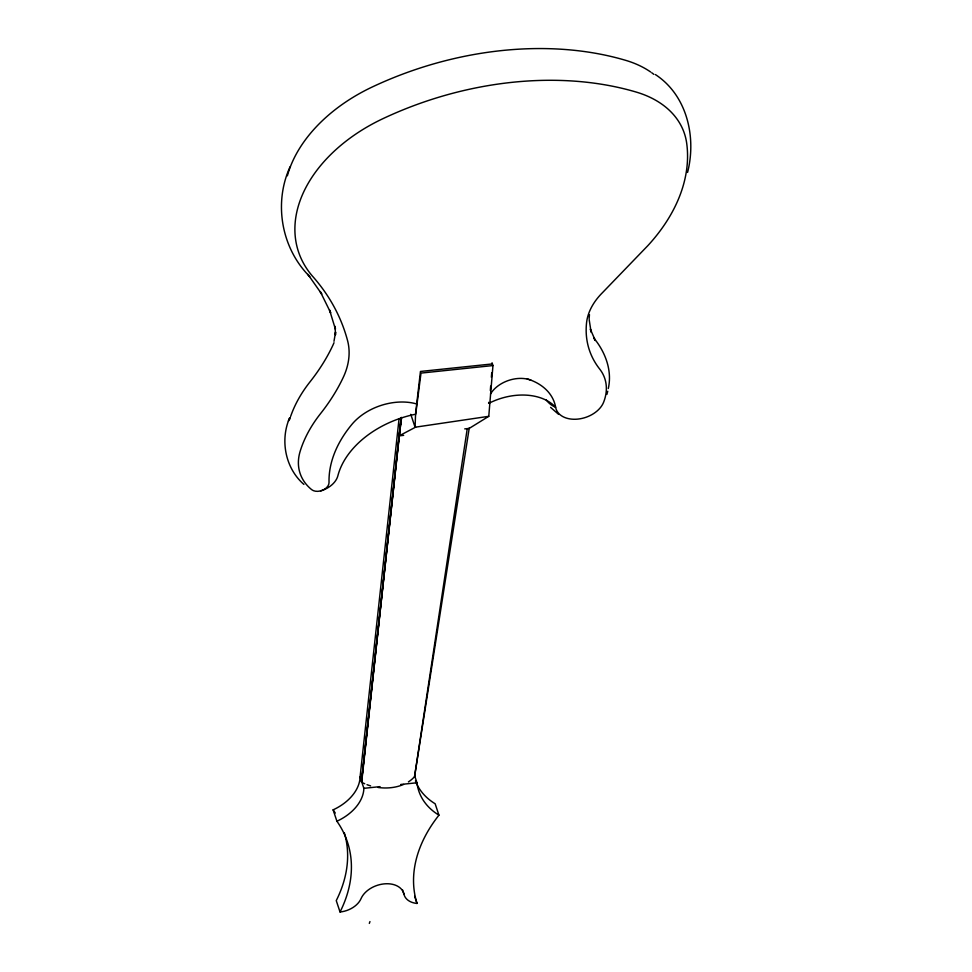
<?xml version="1.0" encoding="UTF-8"?>
<svg xmlns="http://www.w3.org/2000/svg" width="972" height="972" viewBox="0 0 972 972"><rect width="100%" height="100%" fill="white"/><g stroke="black" fill="none" stroke-linecap="round" stroke-linejoin="round"><path stroke-width="1.46" d="M488.77 416.32L415.08 427.218L415.494 415.943L420.998 373.09L492.962 365.557L488.77 416.32L469.197 428.421L464.725 428.895M589.141 318.634L589.457 314.6M490.325 390.513L490.678 386.078M491.37 377.221L491.723 372.786M361.718 781.865L401.12 418.045M415.457 780.881A85.415 58.575 -18.4 0 0 435.152 803.771L438.943 815.168A157.039 107.698 -18.4 0 0 417.024 903.45A20.777 14.252 -18.4 0 1 403.927 894.094A22.745 15.601 -18.4 0 0 383.952 883.9A22.745 15.601 -18.4 0 0 361.062 898.59A20.728 14.216 -18.4 0 1 340.042 911.991A165.07 113.202 -18.4 0 0 336.907 821.231A44.262 30.351 -18.4 0 0 363.868 788.328L360.077 776.932L399.067 418.677M401.084 417.875L361.45 782.156L401.363 417.365M320.541 490.933A21.797 14.957 -18.4 0 0 337.867 475.806A85.232 58.454 -18.4 0 1 415.53 414.23L420.451 371.462L492.415 363.929M403.672 435.347L399.2 435.821L401.558 417.984M408.41 781.901A37.143 25.734 6.7 0 0 414.558 776.592L467.216 428.871M414.558 776.592L469.282 427.826M608.29 388.533C612.409 370.393 605.228 351.925 593.783 337.964L595.289 340.504L590.356 329.192L591.098 332.084L589.19 319.715M687.568 172.421C696.559 137.21 687.131 95.365 655.395 74.565M333.991 341.281L335.571 332.06L335.449 334.939L335.146 326.385L335.425 329.204L329.544 310.007L330.687 312.765L320.238 291.564L321.756 294.091L307.917 274.359L309.74 276.595C281.358 248.334 273.448 203.16 290.069 166.807M606.905 394.401L607.755 391.23M289.644 417.826C279.9 440.17 285.282 468.334 303.92 484.421M369.324 923.4L369.955 921.578M288.441 421.119L289.352 418.653M399.2 435.821L415.652 427.133M363.868 788.328L380.088 786.627M400.743 784.465L416.976 782.764A85.415 58.575 -18.4 0 0 438.943 815.168M527.201 378.873L530.979 380.186A66.072 45.307 -18.4 0 1 555.632 407.256A25.296 17.35 -18.4 0 0 577.939 419.09A25.296 17.35 -18.4 0 0 603.612 402.238A64.978 44.566 -18.4 0 0 599.627 368.983A130.102 89.23 -18.4 0 1 586.566 322.692A67.275 46.134 -18.4 0 1 602.664 292.475L647.802 245.697A190.075 130.357 -18.4 0 0 686.682 143.2A113.408 77.772 -18.4 0 0 636.429 92.133A281.005 192.723 -18.4 0 0 382.847 118.706A147.489 101.149 -18.4 0 0 312.972 276.728A324.806 222.758 -18.4 0 1 347.526 340.455A97.297 66.728 -18.4 0 1 343.165 377.573A225.407 154.584 -18.4 0 1 320.59 413.55A150.551 103.251 -18.4 0 0 300.166 451.275A69.486 47.652 -18.4 0 0 311.672 489.645A9.89 6.78 -18.4 0 0 322.51 490.277A9.89 6.78 -18.4 0 0 329.034 482.452A129.762 88.999 -18.4 0 1 352.034 424.229A49.28 33.789 -18.4 0 1 416.648 403.939M558.584 414.351L550.602 407.377M492.039 362.775L492.962 365.557M410.792 414.327L415.08 427.218M414.68 775.838L416.976 782.764M414.655 896.33L417.024 903.45M402.505 889.83L403.927 894.094M360.077 776.932A44.262 30.351 -18.4 0 1 333.117 809.846L336.907 821.231M340.042 911.991L336.251 900.607A165.07 113.202 -18.4 0 0 344.295 832.688M546.24 399.905A38.588 27.605 -33.8 0 0 555.632 407.256A52.986 36.341 -18.4 0 0 488.649 403.416A39.002 4.52 65.3 0 0 488.661 402.359M490.532 393.952A27.508 18.869 -18.4 0 1 530.979 380.186M289.62 419.552A150.551 103.251 -18.4 0 1 290.3 417.413M290.664 416.344A150.551 103.251 -18.4 0 1 310.032 381.826A225.407 154.584 -18.4 0 0 332.618 345.85A97.297 66.728 -18.4 0 0 334.003 342.703M287.36 175.81A147.489 101.149 -18.4 0 1 372.288 86.97A281.005 192.723 -18.4 0 1 625.871 60.398A113.408 77.772 -18.4 0 1 650.73 72.049M651.799 72.803A113.408 77.772 -18.4 0 1 653.852 74.346M333.117 809.846A165.07 113.202 -18.4 0 1 335.279 813.066M403.526 784.477A37.143 25.734 6.7 0 1 378.072 787.466M370.587 785.862A37.143 25.734 6.7 0 1 367.015 784.671M364.731 783.748A37.143 25.734 6.7 0 1 362.52 782.715"/></g></svg>
